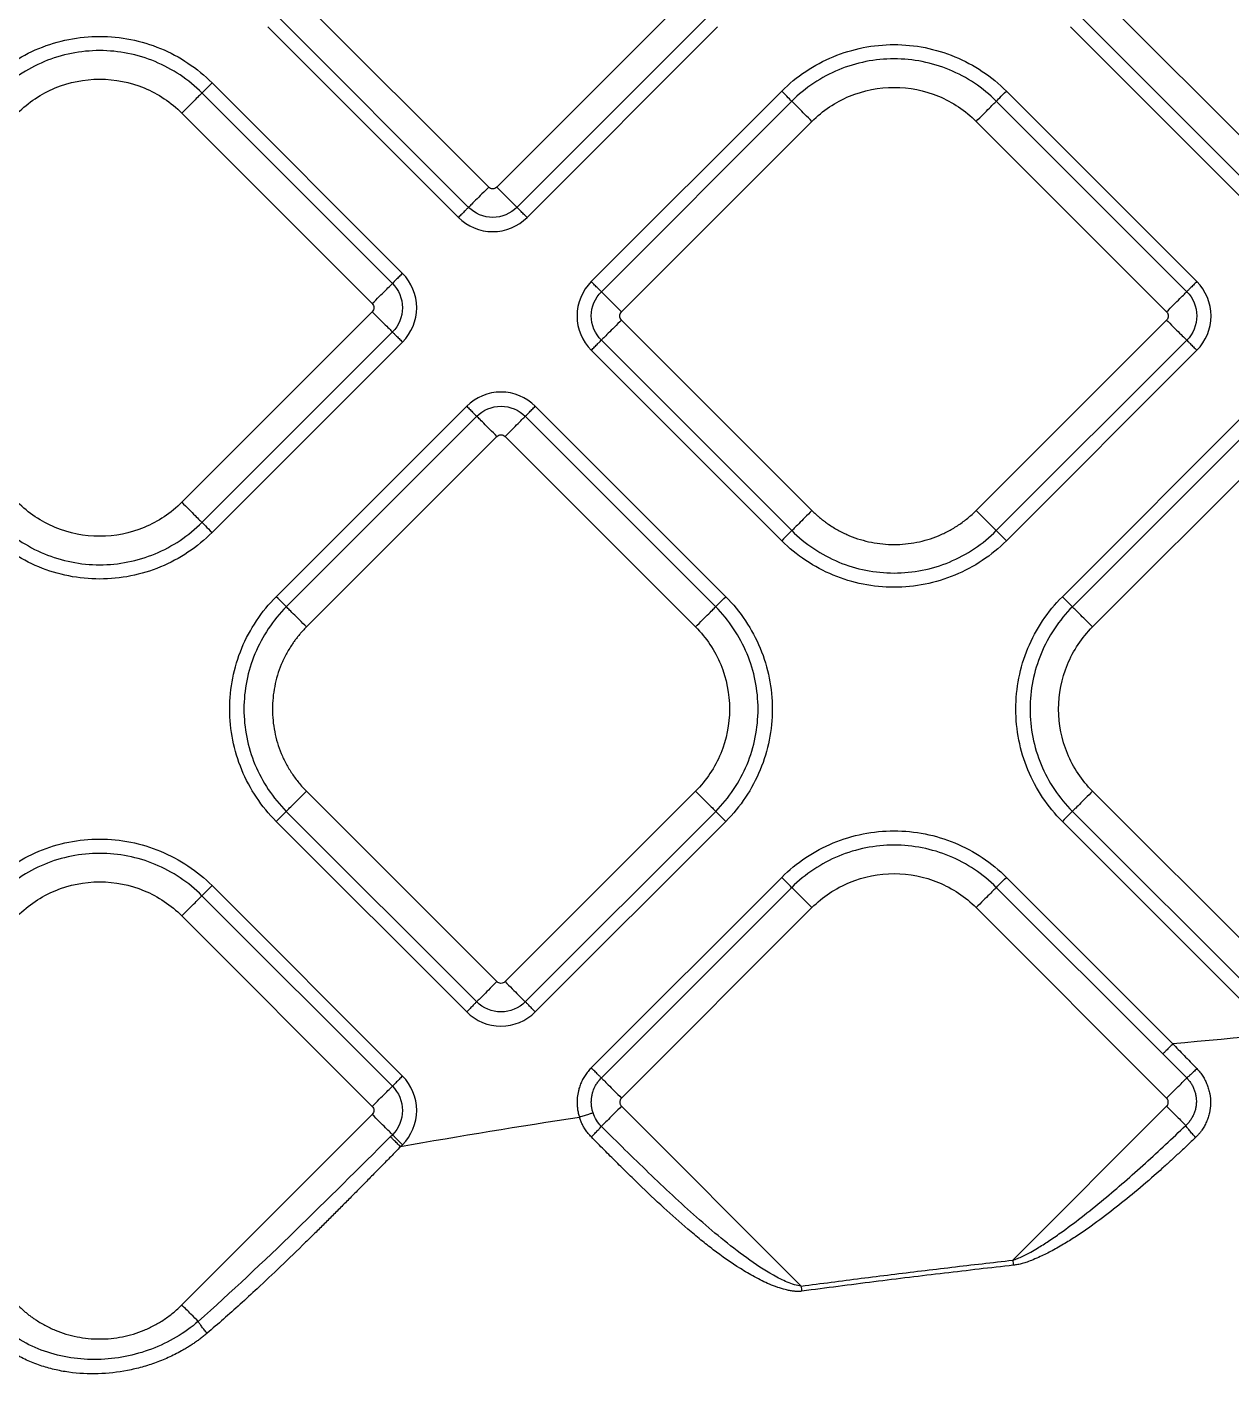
# Model space of a CAD drawing. Extents: x 525 to 613, y 487 to 635.
# Drawn here: x 571.481 to 575.647, y 536.046 to 540.705 of the extents above; entities that cross this region are included whole.
import ezdxf

# ---------------------------------------------------------------- set-up
doc = ezdxf.new("R2010")
doc.units = 0
doc.header["$MEASUREMENT"] = 0
doc.layers.add('1', color=4, linetype='Continuous')
doc.layers.add('STD TEST', color=3, linetype='Continuous')

# ---------------------------------------------------------------- blocks, each defined once
blk = doc.blocks.new('2023 VANGUARD')
at = {"layer": '1', "color": 3, "linetype": 'Continuous', "lineweight": 25}
for p, q in [((4.1187, -52.5402), (3.4599, -51.8813)), ((4.8058, -51.8813), (4.147, -52.5402)), ((6.8952, -52.5401), (6.2364, -51.8813)), ((3.3901, -51.9511), (4.049, -52.6099)), ((4.2167, -52.6099), (4.8755, -51.9511)), ((6.1667, -51.951), (6.8255, -52.6099)), ((3.3553, -51.9859), (4.0141, -52.6448)), ((4.2516, -52.6448), (4.9104, -51.9859)), ((6.1318, -51.9859), (6.7906, -52.6447)), ((3.8206, -52.8383), (3.1618, -52.1794)), ((3.7857, -52.8731), (3.1269, -52.2143)), ((5.1324, -52.2079), (4.4736, -52.8668)), ((6.5686, -52.8668), (5.9097, -52.2079)), ((5.1673, -52.2428), (4.5085, -52.9016)), ((6.5337, -52.9016), (5.8749, -52.2428)), ((3.0572, -52.284), (3.716, -52.9429)), ((4.5782, -52.9714), (5.237, -52.3125)), ((5.8051, -52.3125), (6.464, -52.9714)), ((3.716, -52.9711), (3.0572, -53.63)), ((5.237, -53.6585), (4.5782, -52.9996)), ((6.464, -52.9996), (5.8051, -53.6585)), ((3.1269, -53.6997), (3.7857, -53.0409)), ((4.5085, -53.0694), (5.1673, -53.7282)), ((5.8749, -53.7282), (6.5337, -53.0694)), ((3.1618, -53.7346), (3.8206, -53.0757)), ((4.4736, -53.1042), (5.1324, -53.7631)), ((5.9097, -53.7631), (6.5686, -53.1042)), ((4.0426, -53.2978), (3.3838, -53.9566)), ((4.9389, -53.9566), (4.2801, -53.2978)), ((6.7621, -53.2978), (6.1033, -53.9566)), ((4.0775, -53.3326), (3.4187, -53.9914)), ((4.904, -53.9914), (4.2452, -53.3326)), ((6.797, -53.3326), (6.1381, -53.9915)), ((3.4884, -54.0612), (4.1472, -53.4023)), ((4.1755, -53.4023), (4.8343, -54.0612)), ((6.2079, -54.0612), (6.8667, -53.4024)), ((4.1472, -55.2881), (3.4884, -54.6293)), ((4.8343, -54.6293), (4.1755, -55.2881)), ((6.8667, -55.2882), (6.2079, -54.6293)), ((3.4187, -54.699), (4.0775, -55.3579)), ((4.2452, -55.3579), (4.904, -54.699)), ((6.1381, -54.6991), (6.797, -55.3579)), ((3.3838, -54.7339), (4.0426, -55.3927)), ((4.2801, -55.3927), (4.9389, -54.7339)), ((6.1033, -54.7339), (6.7621, -55.3928)), ((5.1325, -54.9274), (4.4736, -55.5863)), ((6.4857, -55.5033), (5.9098, -54.9274)), ((3.8206, -55.6148), (3.1617, -54.9559)), ((5.1673, -54.9623), (4.5085, -55.6211)), ((6.4508, -55.5382), (5.8749, -54.9623)), ((3.7857, -55.6496), (3.1269, -54.9908)), ((3.0571, -55.0605), (3.716, -55.7194)), ((4.5782, -55.6909), (5.237, -55.032)), ((6.464, -55.6909), (5.8052, -55.032)), ((5.2003, -56.3412), (4.5782, -55.7191)), ((5.9316, -56.2515), (6.464, -55.7191)), ((3.716, -55.7476), (3.0571, -56.4065)), ((3.7789, -55.8242), (3.7857, -55.8174)), ((3.8137, -55.8591), (3.8206, -55.8522))]:
    blk.add_line(p, q, dxfattribs=at)
for points, knots in [([(2.3845, -52.1794), (2.4353, -52.1286), (2.4963, -52.0878), (2.6292, -52.0328), (2.7012, -52.0185), (2.8451, -52.0185), (2.917, -52.0328), (3.0499, -52.0878), (3.1109, -52.1286), (3.1618, -52.1794)], [0, 0, 0, 0, 0.25, 0.25, 0.5, 0.5, 0.75, 0.75, 1, 1, 1, 1]), ([(3.1269, -52.2143), (3.0806, -52.168), (3.0251, -52.1309), (2.9041, -52.0808), (2.8386, -52.0678), (2.7076, -52.0678), (2.6421, -52.0808), (2.5211, -52.1309), (2.4656, -52.168), (2.4193, -52.2143)], [0, 0, 0, 0, 0.25, 0.25, 0.5, 0.5, 0.75, 0.75, 1, 1, 1, 1]), ([(5.1324, -52.2079), (5.1833, -52.1571), (5.2443, -52.1163), (5.3772, -52.0613), (5.4491, -52.047), (5.593, -52.047), (5.6649, -52.0613), (5.7979, -52.1163), (5.8589, -52.1571), (5.9097, -52.2079)], [0, 0, 0, 0, 0.25, 0.25, 0.5, 0.5, 0.75, 0.75, 1, 1, 1, 1]), ([(5.8749, -52.2428), (5.8286, -52.1965), (5.7731, -52.1594), (5.652, -52.1093), (5.5866, -52.0963), (5.4556, -52.0963), (5.3901, -52.1093), (5.2691, -52.1594), (5.2136, -52.1965), (5.1673, -52.2428)], [0, 0, 0, 0, 0.25, 0.25, 0.5, 0.5, 0.75, 0.75, 1, 1, 1, 1]), ([(2.489, -52.284), (2.5262, -52.2468), (2.5708, -52.2171), (2.668, -52.1768), (2.7205, -52.1664), (2.8257, -52.1664), (2.8783, -52.1768), (2.9754, -52.2171), (3.02, -52.2468), (3.0572, -52.284)], [0, 0, 0, 0, 0.25, 0.25, 0.5, 0.5, 0.75, 0.75, 1, 1, 1, 1]), ([(3.1618, -52.1794), (3.1535, -52.1877), (3.1453, -52.1959), (3.1326, -52.2086), (3.1283, -52.2129), (3.1269, -52.2143)], [0, 0, 0, 0, 0.5, 0.5, 1, 1, 1, 1]), ([(3.1269, -52.2143), (3.1255, -52.2157), (3.1227, -52.2185), (3.1145, -52.2267), (3.1091, -52.2321), (3.0965, -52.2447), (3.0892, -52.252), (3.0737, -52.2675), (3.0654, -52.2758), (3.0572, -52.284)], [0, 0, 0, 0, 0.25, 0.25, 0.5, 0.5, 0.75, 0.75, 1, 1, 1, 1]), ([(5.1673, -52.2428), (5.1659, -52.2414), (5.1616, -52.2371), (5.1489, -52.2245), (5.1407, -52.2162), (5.1324, -52.2079)], [0, 0, 0, 0, 0.5, 0.5, 1, 1, 1, 1]), ([(5.237, -52.3125), (5.2742, -52.2753), (5.3188, -52.2456), (5.4159, -52.2053), (5.4685, -52.1949), (5.5737, -52.1949), (5.6262, -52.2053), (5.7234, -52.2456), (5.768, -52.2753), (5.8051, -52.3125)], [0, 0, 0, 0, 0.25, 0.25, 0.5, 0.5, 0.75, 0.75, 1, 1, 1, 1]), ([(5.8749, -52.2428), (5.8762, -52.2414), (5.8806, -52.2371), (5.8932, -52.2245), (5.9015, -52.2162), (5.9097, -52.2079)], [0, 0, 0, 0, 0.5, 0.5, 1, 1, 1, 1]), ([(5.237, -52.3125), (5.2287, -52.3043), (5.2205, -52.296), (5.2049, -52.2805), (5.1977, -52.2732), (5.1851, -52.2606), (5.1797, -52.2552), (5.1715, -52.247), (5.1687, -52.2442), (5.1673, -52.2428)], [0, 0, 0, 0, 0.25, 0.25, 0.5, 0.5, 0.75, 0.75, 1, 1, 1, 1]), ([(5.8051, -52.3125), (5.8134, -52.3043), (5.8217, -52.296), (5.8372, -52.2805), (5.8445, -52.2732), (5.8571, -52.2606), (5.8625, -52.2552), (5.8707, -52.247), (5.8735, -52.2442), (5.8749, -52.2428)], [0, 0, 0, 0, 0.25, 0.25, 0.5, 0.5, 0.75, 0.75, 1, 1, 1, 1]), ([(4.1187, -52.5402), (4.1113, -52.5476), (4.1034, -52.5555), (4.0878, -52.571), (4.0802, -52.5786), (4.067, -52.5919), (4.0613, -52.5976), (4.053, -52.6059), (4.0503, -52.6086), (4.049, -52.6099)], [0, 0, 0, 0, 0.25, 0.25, 0.5, 0.5, 0.75, 0.75, 1, 1, 1, 1]), ([(4.147, -52.5402), (4.1433, -52.5439), (4.1381, -52.546), (4.1276, -52.546), (4.1224, -52.5439), (4.1187, -52.5402)], [0, 0, 0, 0, 0.5, 0.5, 1, 1, 1, 1]), ([(4.147, -52.5402), (4.1552, -52.5484), (4.1635, -52.5567), (4.179, -52.5722), (4.1863, -52.5795), (4.1989, -52.5921), (4.2043, -52.5975), (4.2125, -52.6057), (4.2153, -52.6085), (4.2167, -52.6099)], [0, 0, 0, 0, 0.25, 0.25, 0.5, 0.5, 0.75, 0.75, 1, 1, 1, 1]), ([(4.049, -52.6099), (4.0483, -52.6105), (4.047, -52.6118), (4.043, -52.6159), (4.0402, -52.6186), (4.0336, -52.6252), (4.0298, -52.629), (4.022, -52.6369), (4.0179, -52.6409), (4.0141, -52.6448)], [0, 0, 0, 0, 0.25, 0.25, 0.5, 0.5, 0.75, 0.75, 1, 1, 1, 1]), ([(4.0141, -52.6448), (4.0455, -52.6761), (4.0884, -52.6939), (4.1771, -52.6939), (4.2205, -52.6759), (4.2516, -52.6448)], [0, 0, 0, 0, 0.5, 0.5, 1, 1, 1, 1]), ([(4.2167, -52.6099), (4.1947, -52.6319), (4.1641, -52.6446), (4.1015, -52.6446), (4.0711, -52.632), (4.049, -52.6099)], [0, 0, 0, 0, 0.5, 0.5, 1, 1, 1, 1]), ([(4.2516, -52.6448), (4.2478, -52.6409), (4.2437, -52.6369), (4.2358, -52.629), (4.232, -52.6252), (4.2254, -52.6186), (4.2227, -52.6159), (4.2186, -52.6118), (4.2173, -52.6105), (4.2167, -52.6099)], [0, 0, 0, 0, 0.25, 0.25, 0.5, 0.5, 0.75, 0.75, 1, 1, 1, 1]), ([(3.716, -52.9429), (3.7243, -52.9346), (3.7325, -52.9263), (3.7481, -52.9108), (3.7553, -52.9035), (3.768, -52.8909), (3.7733, -52.8855), (3.7815, -52.8773), (3.7844, -52.8745), (3.7857, -52.8731)], [0, 0, 0, 0, 0.25, 0.25, 0.5, 0.5, 0.75, 0.75, 1, 1, 1, 1]), ([(3.8206, -52.8383), (3.8168, -52.8421), (3.8127, -52.8461), (3.8049, -52.854), (3.8011, -52.8578), (3.7945, -52.8644), (3.7917, -52.8672), (3.7877, -52.8712), (3.7864, -52.8725), (3.7857, -52.8731)], [0, 0, 0, 0, 0.25, 0.25, 0.5, 0.5, 0.75, 0.75, 1, 1, 1, 1]), ([(3.7857, -52.8731), (3.8077, -52.8951), (3.8205, -52.9257), (3.8205, -52.9884), (3.8079, -53.0187), (3.7857, -53.0409)], [0, 0, 0, 0, 0.5, 0.5, 1, 1, 1, 1]), ([(3.8206, -53.0757), (3.852, -53.0444), (3.8698, -53.0014), (3.8698, -52.9127), (3.8517, -52.8694), (3.8206, -52.8383)], [0, 0, 0, 0, 0.5, 0.5, 1, 1, 1, 1]), ([(4.4736, -52.8668), (4.4422, -52.8981), (4.4244, -52.9411), (4.4244, -53.0298), (4.4425, -53.0731), (4.4736, -53.1042)], [0, 0, 0, 0, 0.5, 0.5, 1, 1, 1, 1]), ([(4.5085, -52.9016), (4.5078, -52.901), (4.5065, -52.8997), (4.5025, -52.8957), (4.4997, -52.8929), (4.4931, -52.8863), (4.4893, -52.8825), (4.4814, -52.8746), (4.4774, -52.8706), (4.4736, -52.8668)], [0, 0, 0, 0, 0.25, 0.25, 0.5, 0.5, 0.75, 0.75, 1, 1, 1, 1]), ([(6.5686, -52.8668), (6.5648, -52.8706), (6.5607, -52.8746), (6.5528, -52.8825), (6.549, -52.8863), (6.5424, -52.8929), (6.5397, -52.8957), (6.5356, -52.8997), (6.5343, -52.901), (6.5337, -52.9016)], [0, 0, 0, 0, 0.25, 0.25, 0.5, 0.5, 0.75, 0.75, 1, 1, 1, 1]), ([(6.5686, -53.1042), (6.5999, -53.0729), (6.6177, -53.0299), (6.6178, -52.9412), (6.5997, -52.8979), (6.5686, -52.8668)], [0, 0, 0, 0, 0.5, 0.5, 1, 1, 1, 1]), ([(4.5085, -53.0694), (4.4865, -53.0474), (4.4737, -53.0168), (4.4737, -52.9541), (4.4863, -52.9238), (4.5085, -52.9016)], [0, 0, 0, 0, 0.5, 0.5, 1, 1, 1, 1]), ([(4.5782, -52.9714), (4.5708, -52.964), (4.5629, -52.9561), (4.5473, -52.9405), (4.5397, -52.9329), (4.5264, -52.9196), (4.5208, -52.914), (4.5125, -52.9056), (4.5098, -52.9029), (4.5085, -52.9016)], [0, 0, 0, 0, 0.25, 0.25, 0.5, 0.5, 0.75, 0.75, 1, 1, 1, 1]), ([(6.464, -52.9714), (6.4722, -52.9631), (6.4805, -52.9548), (6.496, -52.9393), (6.5033, -52.932), (6.5159, -52.9194), (6.5213, -52.914), (6.5295, -52.9058), (6.5323, -52.903), (6.5337, -52.9016)], [0, 0, 0, 0, 0.25, 0.25, 0.5, 0.5, 0.75, 0.75, 1, 1, 1, 1]), ([(6.5337, -52.9016), (6.5557, -52.9236), (6.5684, -52.9542), (6.5684, -53.0169), (6.5559, -53.0472), (6.5337, -53.0694)], [0, 0, 0, 0, 0.5, 0.5, 1, 1, 1, 1]), ([(3.716, -52.9429), (3.7197, -52.9466), (3.7219, -52.9518), (3.7219, -52.9622), (3.7197, -52.9674), (3.716, -52.9711)], [0, 0, 0, 0, 0.5, 0.5, 1, 1, 1, 1]), ([(3.716, -52.9711), (3.7234, -52.9785), (3.7313, -52.9864), (3.7469, -53.002), (3.7545, -53.0096), (3.7678, -53.0229), (3.7734, -53.0285), (3.7817, -53.0369), (3.7844, -53.0396), (3.7857, -53.0409)], [0, 0, 0, 0, 0.25, 0.25, 0.5, 0.5, 0.75, 0.75, 1, 1, 1, 1]), ([(4.5782, -52.9996), (4.5745, -52.9959), (4.5723, -52.9907), (4.5723, -52.9803), (4.5745, -52.9751), (4.5782, -52.9714)], [0, 0, 0, 0, 0.5, 0.5, 1, 1, 1, 1]), ([(6.464, -52.9714), (6.4677, -52.9751), (6.4698, -52.9803), (6.4698, -52.9907), (6.4677, -52.9959), (6.464, -52.9996)], [0, 0, 0, 0, 0.5, 0.5, 1, 1, 1, 1]), ([(4.5782, -52.9996), (4.5699, -53.0079), (4.5616, -53.0162), (4.5461, -53.0317), (4.5388, -53.039), (4.5262, -53.0516), (4.5208, -53.057), (4.5127, -53.0652), (4.5098, -53.068), (4.5085, -53.0694)], [0, 0, 0, 0, 0.25, 0.25, 0.5, 0.5, 0.75, 0.75, 1, 1, 1, 1]), ([(6.464, -52.9996), (6.4714, -53.007), (6.4793, -53.015), (6.4948, -53.0305), (6.5024, -53.0381), (6.5157, -53.0514), (6.5214, -53.057), (6.5297, -53.0654), (6.5324, -53.0681), (6.5337, -53.0694)], [0, 0, 0, 0, 0.25, 0.25, 0.5, 0.5, 0.75, 0.75, 1, 1, 1, 1]), ([(3.7857, -53.0409), (3.7864, -53.0415), (3.7877, -53.0428), (3.7917, -53.0468), (3.7945, -53.0496), (3.8011, -53.0562), (3.8049, -53.06), (3.8127, -53.0679), (3.8168, -53.0719), (3.8206, -53.0757)], [0, 0, 0, 0, 0.25, 0.25, 0.5, 0.5, 0.75, 0.75, 1, 1, 1, 1]), ([(4.4736, -53.1042), (4.4774, -53.1004), (4.4814, -53.0964), (4.4893, -53.0885), (4.4931, -53.0847), (4.4997, -53.0781), (4.5025, -53.0754), (4.5065, -53.0713), (4.5078, -53.07), (4.5085, -53.0694)], [0, 0, 0, 0, 0.25, 0.25, 0.5, 0.5, 0.75, 0.75, 1, 1, 1, 1]), ([(6.5337, -53.0694), (6.5343, -53.07), (6.5356, -53.0713), (6.5397, -53.0754), (6.5424, -53.0781), (6.549, -53.0847), (6.5528, -53.0885), (6.5607, -53.0964), (6.5648, -53.1004), (6.5686, -53.1042)], [0, 0, 0, 0, 0.25, 0.25, 0.5, 0.5, 0.75, 0.75, 1, 1, 1, 1]), ([(4.2801, -53.2978), (4.2487, -53.2664), (4.2057, -53.2486), (4.1171, -53.2486), (4.0737, -53.2666), (4.0426, -53.2978)], [0, 0, 0, 0, 0.5, 0.5, 1, 1, 1, 1]), ([(4.0426, -53.2978), (4.0464, -53.3016), (4.0505, -53.3056), (4.0583, -53.3135), (4.0622, -53.3173), (4.0687, -53.3239), (4.0715, -53.3266), (4.0756, -53.3307), (4.0769, -53.332), (4.0775, -53.3326)], [0, 0, 0, 0, 0.25, 0.25, 0.5, 0.5, 0.75, 0.75, 1, 1, 1, 1]), ([(4.0775, -53.3326), (4.0995, -53.3106), (4.1301, -53.2979), (4.1927, -53.2979), (4.2231, -53.3105), (4.2452, -53.3326)], [0, 0, 0, 0, 0.5, 0.5, 1, 1, 1, 1]), ([(4.2452, -53.3326), (4.2458, -53.332), (4.2471, -53.3307), (4.2512, -53.3266), (4.254, -53.3239), (4.2605, -53.3173), (4.2644, -53.3135), (4.2722, -53.3056), (4.2763, -53.3016), (4.2801, -53.2978)], [0, 0, 0, 0, 0.25, 0.25, 0.5, 0.5, 0.75, 0.75, 1, 1, 1, 1]), ([(4.1472, -53.4023), (4.1389, -53.3941), (4.1307, -53.3858), (4.1151, -53.3703), (4.1079, -53.363), (4.0952, -53.3504), (4.0899, -53.345), (4.0817, -53.3368), (4.0789, -53.334), (4.0775, -53.3326)], [0, 0, 0, 0, 0.25, 0.25, 0.5, 0.5, 0.75, 0.75, 1, 1, 1, 1]), ([(4.1755, -53.4023), (4.1829, -53.3949), (4.1908, -53.387), (4.2063, -53.3715), (4.2139, -53.3639), (4.2272, -53.3506), (4.2329, -53.3449), (4.2412, -53.3366), (4.2439, -53.3339), (4.2452, -53.3326)], [0, 0, 0, 0, 0.25, 0.25, 0.5, 0.5, 0.75, 0.75, 1, 1, 1, 1]), ([(4.1472, -53.4023), (4.1509, -53.3986), (4.1561, -53.3965), (4.1666, -53.3965), (4.1718, -53.3986), (4.1755, -53.4023)], [0, 0, 0, 0, 0.5, 0.5, 1, 1, 1, 1]), ([(3.0572, -53.63), (3.02, -53.6672), (2.9754, -53.6969), (2.8783, -53.7372), (2.8257, -53.7476), (2.7205, -53.7476), (2.668, -53.7372), (2.5708, -53.6969), (2.5262, -53.6672), (2.489, -53.63)], [0, 0, 0, 0, 0.25, 0.25, 0.5, 0.5, 0.75, 0.75, 1, 1, 1, 1]), ([(3.0572, -53.63), (3.0654, -53.6382), (3.0737, -53.6465), (3.0892, -53.662), (3.0965, -53.6693), (3.1091, -53.6819), (3.1145, -53.6873), (3.1227, -53.6955), (3.1255, -53.6983), (3.1269, -53.6997)], [0, 0, 0, 0, 0.25, 0.25, 0.5, 0.5, 0.75, 0.75, 1, 1, 1, 1]), ([(5.237, -53.6585), (5.2287, -53.6668), (5.2205, -53.675), (5.2049, -53.6905), (5.1977, -53.6978), (5.1851, -53.7104), (5.1797, -53.7158), (5.1715, -53.724), (5.1687, -53.7268), (5.1673, -53.7282)], [0, 0, 0, 0, 0.25, 0.25, 0.5, 0.5, 0.75, 0.75, 1, 1, 1, 1]), ([(5.237, -53.6585), (5.2401, -53.6616), (5.2464, -53.6677), (5.2562, -53.6765), (5.2662, -53.685), (5.2765, -53.6932), (5.287, -53.701), (5.305, -53.7135), (5.3314, -53.7293), (5.3671, -53.7462), (5.4043, -53.7595), (5.4553, -53.7722), (5.5211, -53.7787), (5.5868, -53.7722), (5.6379, -53.7595), (5.6751, -53.7462), (5.7108, -53.7293), (5.739, -53.7124), (5.7605, -53.6972), (5.776, -53.6851), (5.791, -53.6722), (5.8004, -53.6631), (5.8051, -53.6585)], [0, 0, 0, 0, 0.020878, 0.041713, 0.062527, 0.083344, 0.104185, 0.125072, 0.187569, 0.2501, 0.312596, 0.375127, 0.500003, 0.62488, 0.687376, 0.749907, 0.812404, 0.874935, 0.906232, 0.937459, 0.968689, 1, 1, 1, 1]), ([(5.8749, -53.7282), (5.8735, -53.7268), (5.8707, -53.724), (5.8625, -53.7158), (5.8571, -53.7104), (5.8445, -53.6978), (5.8372, -53.6905), (5.8217, -53.675), (5.8134, -53.6668), (5.8051, -53.6585)], [0, 0, 0, 0, 0.25, 0.25, 0.5, 0.5, 0.75, 0.75, 1, 1, 1, 1]), ([(2.4193, -53.6997), (2.4656, -53.746), (2.5211, -53.7831), (2.6421, -53.8332), (2.7076, -53.8462), (2.8386, -53.8462), (2.9041, -53.8332), (3.0251, -53.7831), (3.0806, -53.746), (3.1269, -53.6997)], [0, 0, 0, 0, 0.25, 0.25, 0.5, 0.5, 0.75, 0.75, 1, 1, 1, 1]), ([(3.1269, -53.6997), (3.1283, -53.7011), (3.1326, -53.7054), (3.1453, -53.718), (3.1535, -53.7263), (3.1618, -53.7346)], [0, 0, 0, 0, 0.5, 0.5, 1, 1, 1, 1]), ([(3.1618, -53.7346), (3.1109, -53.7854), (3.0499, -53.8262), (2.917, -53.8812), (2.8451, -53.8955), (2.7012, -53.8955), (2.6292, -53.8812), (2.4963, -53.8262), (2.4353, -53.7854), (2.3845, -53.7346)], [0, 0, 0, 0, 0.25, 0.25, 0.5, 0.5, 0.75, 0.75, 1, 1, 1, 1]), ([(5.1673, -53.7282), (5.1659, -53.7296), (5.1616, -53.7339), (5.1489, -53.7466), (5.1407, -53.7548), (5.1324, -53.7631)], [0, 0, 0, 0, 0.5, 0.5, 1, 1, 1, 1]), ([(5.9097, -53.7631), (5.8589, -53.8139), (5.7979, -53.8547), (5.6649, -53.9097), (5.593, -53.924), (5.4491, -53.924), (5.3772, -53.9097), (5.2443, -53.8547), (5.1833, -53.8139), (5.1324, -53.7631)], [0, 0, 0, 0, 0.25, 0.25, 0.5, 0.5, 0.75, 0.75, 1, 1, 1, 1]), ([(5.1673, -53.7282), (5.2136, -53.7745), (5.2691, -53.8116), (5.3901, -53.8617), (5.4556, -53.8747), (5.5866, -53.8747), (5.652, -53.8617), (5.7731, -53.8116), (5.8286, -53.7745), (5.8749, -53.7282)], [0, 0, 0, 0, 0.25, 0.25, 0.5, 0.5, 0.75, 0.75, 1, 1, 1, 1]), ([(5.9097, -53.7631), (5.9015, -53.7548), (5.8932, -53.7466), (5.8806, -53.7339), (5.8762, -53.7296), (5.8749, -53.7282)], [0, 0, 0, 0, 0.5, 0.5, 1, 1, 1, 1]), ([(3.3838, -54.7339), (3.3329, -54.683), (3.2922, -54.622), (3.2371, -54.4891), (3.2228, -54.4172), (3.2228, -54.2733), (3.2371, -54.2014), (3.2922, -54.0684), (3.3329, -54.0075), (3.3838, -53.9566)], [0, 0, 0, 0, 0.25, 0.25, 0.5, 0.5, 0.75, 0.75, 1, 1, 1, 1]), ([(3.4187, -53.9914), (3.3723, -54.0378), (3.3353, -54.0933), (3.2851, -54.2143), (3.2721, -54.2797), (3.2721, -54.4107), (3.2851, -54.4762), (3.3353, -54.5972), (3.3723, -54.6527), (3.4187, -54.699)], [0, 0, 0, 0, 0.25, 0.25, 0.5, 0.5, 0.75, 0.75, 1, 1, 1, 1]), ([(3.4187, -53.9914), (3.4173, -53.9901), (3.4129, -53.9857), (3.4003, -53.9731), (3.3921, -53.9649), (3.3838, -53.9566)], [0, 0, 0, 0, 0.5, 0.5, 1, 1, 1, 1]), ([(3.4884, -54.0612), (3.4801, -54.0529), (3.4718, -54.0446), (3.4563, -54.0291), (3.449, -54.0218), (3.4364, -54.0092), (3.431, -54.0038), (3.4229, -53.9956), (3.42, -53.9928), (3.4187, -53.9914)], [0, 0, 0, 0, 0.25, 0.25, 0.5, 0.5, 0.75, 0.75, 1, 1, 1, 1]), ([(4.8343, -54.0612), (4.8426, -54.0529), (4.8509, -54.0446), (4.8664, -54.0291), (4.8737, -54.0218), (4.8863, -54.0092), (4.8917, -54.0038), (4.8998, -53.9956), (4.9027, -53.9928), (4.904, -53.9914)], [0, 0, 0, 0, 0.25, 0.25, 0.5, 0.5, 0.75, 0.75, 1, 1, 1, 1]), ([(4.904, -53.9914), (4.9054, -53.9901), (4.9098, -53.9857), (4.9224, -53.9731), (4.9306, -53.9649), (4.9389, -53.9566)], [0, 0, 0, 0, 0.5, 0.5, 1, 1, 1, 1]), ([(4.904, -54.699), (4.9504, -54.6527), (4.9874, -54.5972), (5.0376, -54.4762), (5.0506, -54.4107), (5.0506, -54.2797), (5.0376, -54.2143), (4.9874, -54.0933), (4.9504, -54.0378), (4.904, -53.9914)], [0, 0, 0, 0, 0.25, 0.25, 0.5, 0.5, 0.75, 0.75, 1, 1, 1, 1]), ([(4.9389, -53.9566), (4.9898, -54.0075), (5.0305, -54.0684), (5.0856, -54.2014), (5.0999, -54.2733), (5.0999, -54.4172), (5.0856, -54.4891), (5.0305, -54.622), (4.9898, -54.683), (4.9389, -54.7339)], [0, 0, 0, 0, 0.25, 0.25, 0.5, 0.5, 0.75, 0.75, 1, 1, 1, 1]), ([(6.1033, -54.7339), (6.0524, -54.683), (6.0117, -54.6221), (5.9566, -54.4891), (5.9423, -54.4172), (5.9423, -54.2733), (5.9566, -54.2014), (6.0117, -54.0685), (6.0524, -54.0075), (6.1033, -53.9566)], [0, 0, 0, 0, 0.25, 0.25, 0.5, 0.5, 0.75, 0.75, 1, 1, 1, 1]), ([(6.1381, -53.9915), (6.0918, -54.0378), (6.0547, -54.0933), (6.0046, -54.2143), (5.9916, -54.2798), (5.9916, -54.4108), (6.0046, -54.4762), (6.0547, -54.5972), (6.0918, -54.6527), (6.1381, -54.6991)], [0, 0, 0, 0, 0.25, 0.25, 0.5, 0.5, 0.75, 0.75, 1, 1, 1, 1]), ([(6.1381, -53.9915), (6.1368, -53.9901), (6.1324, -53.9858), (6.1198, -53.9731), (6.1115, -53.9649), (6.1033, -53.9566)], [0, 0, 0, 0, 0.5, 0.5, 1, 1, 1, 1]), ([(6.2079, -54.0612), (6.1996, -54.0529), (6.1913, -54.0447), (6.1758, -54.0291), (6.1685, -54.0219), (6.1559, -54.0092), (6.1505, -54.0039), (6.1423, -53.9957), (6.1395, -53.9929), (6.1381, -53.9915)], [0, 0, 0, 0, 0.25, 0.25, 0.5, 0.5, 0.75, 0.75, 1, 1, 1, 1]), ([(3.4884, -54.0612), (3.4853, -54.0643), (3.4792, -54.0706), (3.4703, -54.0803), (3.4618, -54.0903), (3.4537, -54.1006), (3.4458, -54.1112), (3.4334, -54.1292), (3.4176, -54.1556), (3.4007, -54.1912), (3.3874, -54.2284), (3.3746, -54.2795), (3.3681, -54.3452), (3.3746, -54.411), (3.3874, -54.462), (3.4007, -54.4992), (3.4176, -54.5349), (3.4345, -54.5631), (3.4496, -54.5847), (3.4618, -54.6002), (3.4746, -54.6152), (3.4838, -54.6246), (3.4884, -54.6293)], [0, 0, 0, 0, 0.020878, 0.041713, 0.062527, 0.083344, 0.104185, 0.125072, 0.187569, 0.2501, 0.312596, 0.375127, 0.500003, 0.62488, 0.687376, 0.749907, 0.812404, 0.874935, 0.906232, 0.937459, 0.968689, 1, 1, 1, 1]), ([(4.8343, -54.0612), (4.8715, -54.0984), (4.9013, -54.1429), (4.9415, -54.2401), (4.952, -54.2926), (4.952, -54.3978), (4.9415, -54.4504), (4.9013, -54.5476), (4.8715, -54.5921), (4.8343, -54.6293)], [0, 0, 0, 0, 0.25, 0.25, 0.5, 0.5, 0.75, 0.75, 1, 1, 1, 1]), ([(6.2079, -54.6293), (6.1707, -54.5921), (6.1409, -54.5476), (6.1007, -54.4504), (6.0902, -54.3979), (6.0902, -54.2927), (6.1007, -54.2401), (6.1409, -54.1429), (6.1707, -54.0984), (6.2079, -54.0612)], [0, 0, 0, 0, 0.25, 0.25, 0.5, 0.5, 0.75, 0.75, 1, 1, 1, 1]), ([(3.4187, -54.699), (3.42, -54.6976), (3.4229, -54.6948), (3.431, -54.6866), (3.4364, -54.6813), (3.449, -54.6686), (3.4563, -54.6614), (3.4718, -54.6458), (3.4801, -54.6376), (3.4884, -54.6293)], [0, 0, 0, 0, 0.25, 0.25, 0.5, 0.5, 0.75, 0.75, 1, 1, 1, 1]), ([(4.8343, -54.6293), (4.8426, -54.6376), (4.8509, -54.6458), (4.8664, -54.6614), (4.8737, -54.6686), (4.8863, -54.6813), (4.8917, -54.6866), (4.8998, -54.6948), (4.9027, -54.6976), (4.904, -54.699)], [0, 0, 0, 0, 0.25, 0.25, 0.5, 0.5, 0.75, 0.75, 1, 1, 1, 1]), ([(6.2079, -54.6293), (6.1996, -54.6376), (6.1913, -54.6459), (6.1758, -54.6614), (6.1685, -54.6687), (6.1559, -54.6813), (6.1505, -54.6867), (6.1423, -54.6949), (6.1395, -54.6977), (6.1381, -54.6991)], [0, 0, 0, 0, 0.25, 0.25, 0.5, 0.5, 0.75, 0.75, 1, 1, 1, 1]), ([(3.3838, -54.7339), (3.3921, -54.7256), (3.4003, -54.7174), (3.4129, -54.7047), (3.4173, -54.7004), (3.4187, -54.699)], [0, 0, 0, 0, 0.5, 0.5, 1, 1, 1, 1]), ([(4.904, -54.699), (4.9054, -54.7004), (4.9098, -54.7047), (4.9224, -54.7174), (4.9306, -54.7256), (4.9389, -54.7339)], [0, 0, 0, 0, 0.5, 0.5, 1, 1, 1, 1]), ([(6.1381, -54.6991), (6.1368, -54.7004), (6.1324, -54.7048), (6.1198, -54.7174), (6.1115, -54.7256), (6.1033, -54.7339)], [0, 0, 0, 0, 0.5, 0.5, 1, 1, 1, 1]), ([(2.3844, -54.9559), (2.4353, -54.9051), (2.4963, -54.8643), (2.6292, -54.8093), (2.7011, -54.795), (2.845, -54.795), (2.9169, -54.8093), (3.0499, -54.8643), (3.1109, -54.9051), (3.1617, -54.9559)], [0, 0, 0, 0, 0.25, 0.25, 0.5, 0.5, 0.75, 0.75, 1, 1, 1, 1]), ([(5.1325, -54.9274), (5.1833, -54.8766), (5.2443, -54.8358), (5.3772, -54.7808), (5.4492, -54.7665), (5.5931, -54.7665), (5.665, -54.7808), (5.7979, -54.8358), (5.8589, -54.8766), (5.9098, -54.9274)], [0, 0, 0, 0, 0.25, 0.25, 0.5, 0.5, 0.75, 0.75, 1, 1, 1, 1]), ([(5.8749, -54.9623), (5.8286, -54.916), (5.7731, -54.8789), (5.6521, -54.8288), (5.5866, -54.8158), (5.4556, -54.8158), (5.3901, -54.8288), (5.2691, -54.8789), (5.2136, -54.916), (5.1673, -54.9623)], [0, 0, 0, 0, 0.25, 0.25, 0.5, 0.5, 0.75, 0.75, 1, 1, 1, 1]), ([(3.1269, -54.9908), (3.0806, -54.9445), (3.0251, -54.9074), (2.904, -54.8573), (2.8386, -54.8443), (2.7076, -54.8443), (2.6421, -54.8573), (2.5211, -54.9074), (2.4656, -54.9445), (2.4193, -54.9908)], [0, 0, 0, 0, 0.25, 0.25, 0.5, 0.5, 0.75, 0.75, 1, 1, 1, 1]), ([(5.1673, -54.9623), (5.1659, -54.9609), (5.1616, -54.9566), (5.149, -54.9439), (5.1407, -54.9357), (5.1325, -54.9274)], [0, 0, 0, 0, 0.5, 0.5, 1, 1, 1, 1]), ([(5.237, -55.032), (5.2742, -54.9948), (5.3188, -54.9651), (5.416, -54.9248), (5.4685, -54.9144), (5.5737, -54.9144), (5.6263, -54.9248), (5.7234, -54.9651), (5.768, -54.9948), (5.8052, -55.032)], [0, 0, 0, 0, 0.25, 0.25, 0.5, 0.5, 0.75, 0.75, 1, 1, 1, 1]), ([(5.8749, -54.9623), (5.8763, -54.9609), (5.8806, -54.9566), (5.8933, -54.9439), (5.9015, -54.9357), (5.9098, -54.9274)], [0, 0, 0, 0, 0.5, 0.5, 1, 1, 1, 1]), ([(2.489, -55.0605), (2.5262, -55.0233), (2.5708, -54.9936), (2.6679, -54.9533), (2.7205, -54.9429), (2.8257, -54.9429), (2.8782, -54.9533), (2.9754, -54.9936), (3.02, -55.0233), (3.0571, -55.0605)], [0, 0, 0, 0, 0.25, 0.25, 0.5, 0.5, 0.75, 0.75, 1, 1, 1, 1]), ([(3.1269, -54.9908), (3.1282, -54.9894), (3.1326, -54.9851), (3.1452, -54.9725), (3.1535, -54.9642), (3.1617, -54.9559)], [0, 0, 0, 0, 0.5, 0.5, 1, 1, 1, 1]), ([(5.237, -55.032), (5.2288, -55.0238), (5.2205, -55.0155), (5.205, -55), (5.1977, -54.9927), (5.1851, -54.9801), (5.1797, -54.9747), (5.1715, -54.9665), (5.1687, -54.9637), (5.1673, -54.9623)], [0, 0, 0, 0, 0.25, 0.25, 0.5, 0.5, 0.75, 0.75, 1, 1, 1, 1]), ([(5.8749, -54.9623), (5.8735, -54.9637), (5.8707, -54.9665), (5.8625, -54.9747), (5.8571, -54.9801), (5.8445, -54.9927), (5.8372, -55), (5.8217, -55.0155), (5.8134, -55.0238), (5.8052, -55.032)], [0, 0, 0, 0, 0.25, 0.25, 0.5, 0.5, 0.75, 0.75, 1, 1, 1, 1]), ([(3.0571, -55.0605), (3.0654, -55.0523), (3.0737, -55.044), (3.0892, -55.0285), (3.0965, -55.0212), (3.1091, -55.0086), (3.1145, -55.0032), (3.1227, -54.995), (3.1255, -54.9922), (3.1269, -54.9908)], [0, 0, 0, 0, 0.25, 0.25, 0.5, 0.5, 0.75, 0.75, 1, 1, 1, 1]), ([(4.1472, -55.2881), (4.1398, -55.2955), (4.1319, -55.3034), (4.1164, -55.319), (4.1088, -55.3266), (4.0955, -55.3399), (4.0898, -55.3455), (4.0815, -55.3539), (4.0788, -55.3566), (4.0775, -55.3579)], [0, 0, 0, 0, 0.25, 0.25, 0.5, 0.5, 0.75, 0.75, 1, 1, 1, 1]), ([(4.1755, -55.2881), (4.1718, -55.2919), (4.1666, -55.294), (4.1561, -55.294), (4.1509, -55.2919), (4.1472, -55.2881)], [0, 0, 0, 0, 0.5, 0.5, 1, 1, 1, 1]), ([(4.1755, -55.2881), (4.1838, -55.2964), (4.192, -55.3047), (4.2076, -55.3202), (4.2148, -55.3275), (4.2274, -55.3401), (4.2328, -55.3455), (4.241, -55.3537), (4.2438, -55.3565), (4.2452, -55.3579)], [0, 0, 0, 0, 0.25, 0.25, 0.5, 0.5, 0.75, 0.75, 1, 1, 1, 1]), ([(4.0775, -55.3579), (4.0769, -55.3585), (4.0756, -55.3598), (4.0715, -55.3638), (4.0687, -55.3666), (4.0622, -55.3732), (4.0583, -55.377), (4.0505, -55.3849), (4.0464, -55.3889), (4.0426, -55.3927)], [0, 0, 0, 0, 0.25, 0.25, 0.5, 0.5, 0.75, 0.75, 1, 1, 1, 1]), ([(4.0426, -55.3927), (4.074, -55.4241), (4.1169, -55.4419), (4.2056, -55.4419), (4.249, -55.4238), (4.2801, -55.3927)], [0, 0, 0, 0, 0.5, 0.5, 1, 1, 1, 1]), ([(4.2452, -55.3579), (4.2232, -55.3798), (4.1926, -55.3926), (4.13, -55.3926), (4.0996, -55.38), (4.0775, -55.3579)], [0, 0, 0, 0, 0.5, 0.5, 1, 1, 1, 1]), ([(4.2801, -55.3927), (4.2763, -55.3889), (4.2722, -55.3849), (4.2644, -55.377), (4.2605, -55.3732), (4.254, -55.3666), (4.2512, -55.3638), (4.2471, -55.3598), (4.2458, -55.3585), (4.2452, -55.3579)], [0, 0, 0, 0, 0.25, 0.25, 0.5, 0.5, 0.75, 0.75, 1, 1, 1, 1]), ([(6.4857, -55.5033), (6.4818, -55.5071), (6.4778, -55.5112), (6.4699, -55.519), (6.4661, -55.5229), (6.4595, -55.5294), (6.4568, -55.5322), (6.4527, -55.5363), (6.4514, -55.5376), (6.4508, -55.5382)], [0, 0, 0, 0, 0.25, 0.25, 0.5, 0.5, 0.75, 0.75, 1, 1, 1, 1]), ([(6.5336, -55.6213), (6.5244, -55.6121), (6.5061, -55.5936), (6.4785, -55.5659), (6.46, -55.5474), (6.4508, -55.5382)], [0, 0, 0, 0, 0.332505, 0.665831, 1, 1, 1, 1]), ([(6.4857, -55.5033), (6.4919, -55.5097), (6.5048, -55.523), (6.5249, -55.5437), (6.5463, -55.5658), (6.561, -55.581), (6.5685, -55.5889)], [0, 0, 0, 0, 0.225266, 0.466951, 0.725158, 1, 1, 1, 1]), ([(4.4736, -55.5863), (4.4717, -55.5883), (4.4678, -55.5923), (4.4623, -55.5987), (4.4571, -55.6053), (4.4523, -55.6122), (4.4479, -55.6194), (4.4438, -55.6267), (4.44, -55.6342), (4.4367, -55.6419), (4.4337, -55.6498), (4.4311, -55.6578), (4.4277, -55.6707), (4.4247, -55.6888), (4.4242, -55.7094), (4.4257, -55.7274), (4.4284, -55.7427), (4.4314, -55.7525), (4.4328, -55.7574)], [0, 0, 0, 0, 0.045484, 0.090903, 0.136277, 0.181624, 0.226958, 0.272296, 0.317653, 0.363044, 0.408487, 0.454001, 0.499605, 0.624504, 0.749411, 0.833211, 0.916775, 1, 1, 1, 1]), ([(4.5085, -55.6211), (4.5079, -55.6205), (4.5066, -55.6192), (4.5025, -55.6152), (4.4997, -55.6124), (4.4932, -55.6058), (4.4893, -55.602), (4.4815, -55.5941), (4.4774, -55.5901), (4.4736, -55.5863)], [0, 0, 0, 0, 0.25, 0.25, 0.5, 0.5, 0.75, 0.75, 1, 1, 1, 1]), ([(3.8206, -55.6148), (3.8168, -55.6186), (3.8127, -55.6226), (3.8048, -55.6305), (3.801, -55.6343), (3.7944, -55.6409), (3.7917, -55.6437), (3.7876, -55.6477), (3.7863, -55.649), (3.7857, -55.6496)], [0, 0, 0, 0, 0.25, 0.25, 0.5, 0.5, 0.75, 0.75, 1, 1, 1, 1]), ([(3.8206, -55.8522), (3.8519, -55.8209), (3.8697, -55.7779), (3.8698, -55.6892), (3.8517, -55.6459), (3.8206, -55.6148)], [0, 0, 0, 0, 0.5, 0.5, 1, 1, 1, 1]), ([(4.4797, -55.742), (4.479, -55.74), (4.4778, -55.7358), (4.4763, -55.7295), (4.4751, -55.7231), (4.4743, -55.7166), (4.4738, -55.71), (4.4737, -55.7035), (4.474, -55.6969), (4.4746, -55.6904), (4.4756, -55.6839), (4.4772, -55.6761), (4.4808, -55.6636), (4.4871, -55.6495), (4.4953, -55.6365), (4.5021, -55.6278), (4.5065, -55.6232), (4.5085, -55.6211)], [0, 0, 0, 0, 0.0496723, 0.0994697, 0.1493773, 0.1993761, 0.2494445, 0.2995603, 0.349702, 0.3998508, 0.4499923, 0.5001179, 0.581916, 0.7496622, 0.8516836, 0.9351241, 1, 1, 1, 1]), ([(4.5085, -55.6211), (4.5099, -55.6225), (4.5127, -55.6253), (4.5209, -55.6335), (4.5262, -55.6389), (4.5389, -55.6515), (4.5461, -55.6588), (4.5617, -55.6743), (4.5699, -55.6826), (4.5782, -55.6909)], [0, 0, 0, 0, 0.25, 0.25, 0.5, 0.5, 0.75, 0.75, 1, 1, 1, 1]), ([(6.464, -55.6909), (6.4722, -55.6827), (6.4804, -55.6745), (6.4958, -55.6591), (6.503, -55.6519), (6.5156, -55.6393), (6.5209, -55.6339), (6.5292, -55.6257), (6.5321, -55.6228), (6.5336, -55.6213)], [0, 0, 0, 0, 0.25, 0.25, 0.5, 0.5, 0.75, 0.75, 1, 1, 1, 1]), ([(6.5336, -55.6213), (6.5351, -55.6229), (6.5381, -55.6261), (6.5423, -55.6312), (6.5463, -55.6365), (6.5499, -55.642), (6.5532, -55.6477), (6.5561, -55.6536), (6.5587, -55.6596), (6.5617, -55.6678), (6.5646, -55.6784), (6.5664, -55.6899), (6.5671, -55.7029), (6.5663, -55.716), (6.5636, -55.7302), (6.5596, -55.7426), (6.5543, -55.7546), (6.5475, -55.7658), (6.5397, -55.7763), (6.5335, -55.7824), (6.5304, -55.7855)], [0, 0, 0, 0, 0.036056, 0.071968, 0.107781, 0.143538, 0.179285, 0.215066, 0.250926, 0.286897, 0.358184, 0.42946, 0.477275, 0.571482, 0.642946, 0.714352, 0.785593, 0.85717, 0.928793, 1, 1, 1, 1]), ([(6.5685, -55.5889), (6.5648, -55.5925), (6.5609, -55.5964), (6.5531, -55.6038), (6.5494, -55.6073), (6.5428, -55.6134), (6.54, -55.616), (6.5358, -55.6196), (6.5344, -55.6208), (6.5336, -55.6213)], [0, 0, 0, 0, 0.25, 0.25, 0.5, 0.5, 0.75, 0.75, 1, 1, 1, 1]), ([(6.5685, -55.5889), (6.5704, -55.5909), (6.5742, -55.5949), (6.5795, -55.6013), (6.5845, -55.608), (6.5907, -55.6173), (6.5975, -55.6294), (6.6043, -55.6445), (6.6096, -55.6603), (6.6146, -55.6817), (6.617, -55.7092), (6.6137, -55.7366), (6.608, -55.7577), (6.6021, -55.7731), (6.5948, -55.7879), (6.587, -55.8004), (6.5794, -55.8107), (6.5722, -55.8192), (6.567, -55.8243), (6.5644, -55.8269)], [0, 0, 0, 0, 0.031248, 0.06256, 0.094019, 0.125706, 0.188226, 0.251015, 0.313597, 0.376001, 0.500411, 0.62471, 0.68701, 0.749424, 0.812049, 0.874438, 0.916524, 0.958315, 1, 1, 1, 1]), ([(3.716, -55.7194), (3.7242, -55.7111), (3.7325, -55.7028), (3.748, -55.6873), (3.7553, -55.68), (3.7679, -55.6674), (3.7733, -55.662), (3.7815, -55.6538), (3.7843, -55.651), (3.7857, -55.6496)], [0, 0, 0, 0, 0.25, 0.25, 0.5, 0.5, 0.75, 0.75, 1, 1, 1, 1]), ([(3.7857, -55.6496), (3.8077, -55.6716), (3.8204, -55.7022), (3.8204, -55.7649), (3.8079, -55.7952), (3.7857, -55.8174)], [0, 0, 0, 0, 0.5, 0.5, 1, 1, 1, 1]), ([(3.716, -55.7194), (3.7197, -55.7231), (3.7218, -55.7283), (3.7218, -55.7387), (3.7197, -55.7439), (3.716, -55.7476)], [0, 0, 0, 0, 0.5, 0.5, 1, 1, 1, 1]), ([(4.5782, -55.7191), (4.57, -55.7274), (4.5618, -55.7356), (4.5463, -55.751), (4.5391, -55.7582), (4.5265, -55.7708), (4.5211, -55.7762), (4.5129, -55.7844), (4.51, -55.7873), (4.5086, -55.7888)], [0, 0, 0, 0, 0.25, 0.25, 0.5, 0.5, 0.75, 0.75, 1, 1, 1, 1]), ([(4.5782, -55.6909), (4.5776, -55.6915), (4.5764, -55.6928), (4.575, -55.695), (4.5736, -55.6977), (4.5726, -55.7011), (4.5722, -55.705), (4.5726, -55.7089), (4.5738, -55.7127), (4.5756, -55.7162), (4.5773, -55.7182), (4.5782, -55.7191)], [0, 0, 0, 0, 0.083478, 0.166388, 0.250171, 0.374789, 0.500105, 0.62472, 0.750039, 0.874841, 1, 1, 1, 1]), ([(6.464, -55.7191), (6.4646, -55.7185), (6.4658, -55.7172), (6.4672, -55.715), (6.4686, -55.7123), (6.4696, -55.7089), (6.47, -55.705), (6.4696, -55.7011), (6.4685, -55.6973), (6.4666, -55.6938), (6.4649, -55.6918), (6.464, -55.6909)], [0, 0, 0, 0, 0.083478, 0.166388, 0.250171, 0.374789, 0.500105, 0.62472, 0.750039, 0.874841, 1, 1, 1, 1]), ([(6.464, -55.7191), (6.4704, -55.7255), (6.4772, -55.7323), (6.4907, -55.7458), (6.4974, -55.7525), (6.5097, -55.7648), (6.5152, -55.7704), (6.5244, -55.7795), (6.5279, -55.7831), (6.5304, -55.7855)], [0, 0, 0, 0, 0.25, 0.25, 0.5, 0.5, 0.75, 0.75, 1, 1, 1, 1]), ([(3.7857, -55.8174), (3.7843, -55.816), (3.7815, -55.8132), (3.7733, -55.805), (3.7679, -55.7996), (3.7553, -55.787), (3.748, -55.7797), (3.7325, -55.7642), (3.7242, -55.7559), (3.716, -55.7476)], [0, 0, 0, 0, 0.25, 0.25, 0.5, 0.5, 0.75, 0.75, 1, 1, 1, 1]), ([(4.4797, -55.742), (4.4788, -55.7423), (4.4771, -55.7429), (4.4716, -55.7447), (4.4679, -55.7459), (4.4591, -55.7488), (4.454, -55.7505), (4.4434, -55.754), (4.438, -55.7558), (4.4328, -55.7574)], [0, 0, 0, 0, 0.25, 0.25, 0.5, 0.5, 0.75, 0.75, 1, 1, 1, 1]), ([(4.4741, -55.8254), (4.4722, -55.8234), (4.4685, -55.8196), (4.4633, -55.8135), (4.4584, -55.8072), (4.4538, -55.8006), (4.4485, -55.7924), (4.4429, -55.7822), (4.4373, -55.7701), (4.4343, -55.7617), (4.4328, -55.7574)], [0, 0, 0, 0, 0.100148, 0.200012, 0.299805, 0.399738, 0.500022, 0.666624, 0.83296, 1, 1, 1, 1]), ([(3.7857, -55.8174), (3.7863, -55.818), (3.7876, -55.8193), (3.7917, -55.8234), (3.7944, -55.8261), (3.801, -55.8327), (3.8048, -55.8365), (3.8127, -55.8444), (3.8168, -55.8484), (3.8206, -55.8522)], [0, 0, 0, 0, 0.25, 0.25, 0.5, 0.5, 0.75, 0.75, 1, 1, 1, 1]), ([(4.4741, -55.8254), (4.4779, -55.8215), (4.4819, -55.8174), (4.4898, -55.8093), (4.4936, -55.8053), (4.5002, -55.7984), (4.5029, -55.7954), (4.5068, -55.791), (4.508, -55.7895), (4.5086, -55.7888)], [0, 0, 0, 0, 0.25, 0.25, 0.5, 0.5, 0.75, 0.75, 1, 1, 1, 1]), ([(5.2003, -56.3412), (5.1844, -56.3401), (5.1681, -56.3345), (5.1354, -56.3207), (5.1194, -56.3125), (5.0722, -56.2859), (5.0415, -56.2653), (4.9512, -56.2001), (4.8941, -56.1524), (4.7819, -56.0532), (4.7269, -56.0016), (4.6174, -55.8963), (4.5629, -55.8426), (4.5086, -55.7888)], [0, 0, 0, 0, 0.0625, 0.0625, 0.125, 0.125, 0.25, 0.25, 0.5, 0.5, 0.75, 0.75, 1, 1, 1, 1]), ([(5.9316, -56.2515), (5.9344, -56.2506), (5.9401, -56.2488), (5.9487, -56.2456), (5.9575, -56.2419), (5.9666, -56.2378), (5.9789, -56.2317), (5.996, -56.2224), (6.0225, -56.2068), (6.057, -56.185), (6.1076, -56.15), (6.1719, -56.1019), (6.2453, -56.0425), (6.3192, -55.9795), (6.3901, -55.9163), (6.4609, -55.8513), (6.5071, -55.8075), (6.5304, -55.7855)], [0, 0, 0, 0, 0.011418, 0.023374, 0.035882, 0.048959, 0.062616, 0.089835, 0.125226, 0.183667, 0.250177, 0.367428, 0.500071, 0.622071, 0.749986, 0.874065, 1, 1, 1, 1]), ([(6.5644, -55.8269), (6.5608, -55.8232), (6.557, -55.8191), (6.5496, -55.8108), (6.546, -55.8066), (6.5397, -55.7988), (6.5369, -55.7953), (6.5327, -55.7895), (6.5313, -55.7872), (6.5304, -55.7855)], [0, 0, 0, 0, 0.25, 0.25, 0.5, 0.5, 0.75, 0.75, 1, 1, 1, 1]), ([(3.7789, -55.8242), (3.6698, -55.9333), (3.5602, -56.0422), (3.3396, -56.2565), (3.2285, -56.362), (3.1139, -56.4632)], [0, 0, 0, 0, 0.5, 0.5, 1, 1, 1, 1]), ([(3.8137, -55.8591), (3.8025, -55.8705), (3.7802, -55.8934), (3.7468, -55.9275), (3.7135, -55.9613), (3.6804, -55.9949), (3.6475, -56.0282), (3.6148, -56.0611), (3.5822, -56.0937), (3.5498, -56.126), (3.5175, -56.158), (3.4674, -56.2072), (3.4011, -56.2716), (3.3256, -56.3431), (3.2596, -56.4036), (3.202, -56.455), (3.1636, -56.4879), (3.1448, -56.5041)], [0, 0, 0, 0, 0.051559, 0.102785, 0.153674, 0.204222, 0.254425, 0.304281, 0.353786, 0.402937, 0.451731, 0.500166, 0.629615, 0.750001, 0.836152, 0.919482, 1, 1, 1, 1]), ([(3.8137, -55.859), (3.8099, -55.8552), (3.8059, -55.8512), (3.798, -55.8433), (3.7942, -55.8395), (3.7876, -55.8329), (3.7849, -55.8302), (3.7808, -55.8261), (3.7795, -55.8248), (3.7789, -55.8242)], [0, 0, 0, 0, 0.25, 0.25, 0.5, 0.5, 0.75, 0.75, 1, 1, 1, 1]), ([(5.2026, -56.3587), (5.2008, -56.3589), (5.197, -56.3593), (5.1913, -56.3596), (5.1854, -56.3596), (5.1794, -56.3594), (5.1708, -56.3586), (5.1592, -56.3567), (5.1408, -56.3526), (5.1174, -56.3454), (5.0908, -56.335), (5.0643, -56.3229), (5.0303, -56.3054), (4.9729, -56.2712), (4.9113, -56.2279), (4.8517, -56.1809), (4.7944, -56.133), (4.7225, -56.0691), (4.6541, -56.0044), (4.5996, -55.9513), (4.5597, -55.9117), (4.5176, -55.8695), (4.4888, -55.8403), (4.4741, -55.8254)], [0, 0, 0, 0, 0.00603, 0.012192, 0.018506, 0.024988, 0.031654, 0.046294, 0.06324, 0.09301, 0.12613, 0.156661, 0.188819, 0.251652, 0.376616, 0.436122, 0.501029, 0.621245, 0.750111, 0.8071, 0.867787, 0.93211, 1, 1, 1, 1]), ([(6.5644, -55.8269), (6.5543, -55.8365), (6.5344, -55.8553), (6.5049, -55.8829), (6.4762, -55.9093), (6.4483, -55.9345), (6.405, -55.9731), (6.3467, -56.0231), (6.2711, -56.0838), (6.2068, -56.1317), (6.1533, -56.1679), (6.1115, -56.1943), (6.0697, -56.2183), (6.0327, -56.2368), (6.0037, -56.2495), (5.983, -56.2575), (5.9652, -56.263), (5.9492, -56.2669), (5.9387, -56.2683), (5.9336, -56.269)], [0, 0, 0, 0, 0.053474, 0.105221, 0.155234, 0.203511, 0.250048, 0.378573, 0.499862, 0.624687, 0.688675, 0.74967, 0.81548, 0.874549, 0.908881, 0.937237, 0.959417, 0.980296, 1, 1, 1, 1]), ([(5.2003, -56.3412), (5.2347, -56.3367), (5.3037, -56.3275), (5.4073, -56.3142), (5.5114, -56.3011), (5.6159, -56.2883), (5.7208, -56.2758), (5.826, -56.2635), (5.8964, -56.2555), (5.9316, -56.2515)], [0, 0, 0, 0, 0.141342, 0.283186, 0.425535, 0.56839, 0.711752, 0.855621, 1, 1, 1, 1]), ([(5.9336, -56.269), (5.8941, -56.2735), (5.8146, -56.2825), (5.6948, -56.2966), (5.5736, -56.3112), (5.4511, -56.3264), (5.3273, -56.3422), (5.2443, -56.3532), (5.2026, -56.3587)], [0, 0, 0, 0, 0.161974, 0.325825, 0.491553, 0.659157, 0.82864, 1, 1, 1, 1]), ([(2.489, -56.4065), (2.4921, -56.4096), (2.4984, -56.4157), (2.5082, -56.4245), (2.5182, -56.433), (2.5285, -56.4412), (2.539, -56.449), (2.557, -56.4615), (2.5834, -56.4773), (2.6191, -56.4942), (2.6563, -56.5075), (2.7073, -56.5202), (2.7731, -56.5267), (2.8388, -56.5202), (2.8899, -56.5075), (2.9271, -56.4942), (2.9628, -56.4773), (2.991, -56.4604), (3.0125, -56.4452), (3.028, -56.4331), (3.043, -56.4202), (3.0524, -56.4111), (3.0571, -56.4065)], [0, 0, 0, 0, 0.020878, 0.041713, 0.062527, 0.083344, 0.104185, 0.125072, 0.187569, 0.2501, 0.312596, 0.375127, 0.500003, 0.62488, 0.687376, 0.749907, 0.812404, 0.874935, 0.906232, 0.937459, 0.968689, 1, 1, 1, 1]), ([(3.1139, -56.4632), (3.1073, -56.4567), (3.0987, -56.448), (3.0791, -56.4284), (3.0681, -56.4175), (3.0571, -56.4065)], [0, 0, 0, 0, 0.5, 0.5, 1, 1, 1, 1]), ([(3.1139, -56.4632), (3.0668, -56.5044), (3.0121, -56.5364), (2.9227, -56.57), (2.8922, -56.5786), (2.8301, -56.5907), (2.7982, -56.5942), (2.7349, -56.5957), (2.7036, -56.5937), (2.6421, -56.5843), (2.6116, -56.5768), (2.5231, -56.5456), (2.4699, -56.5143), (2.4236, -56.4719)], [0, 0, 0, 0, 0.25, 0.25, 0.375, 0.375, 0.5, 0.5, 0.625, 0.625, 0.75, 0.75, 1, 1, 1, 1]), ([(3.1448, -56.5041), (3.1419, -56.5008), (3.1388, -56.4971), (3.1327, -56.4897), (3.1296, -56.4858), (3.124, -56.4784), (3.1215, -56.4749), (3.1171, -56.4685), (3.1153, -56.4656), (3.1139, -56.4632)], [0, 0, 0, 0, 0.25, 0.25, 0.5, 0.5, 0.75, 0.75, 1, 1, 1, 1]), ([(3.1448, -56.5041), (3.1411, -56.5072), (3.1337, -56.5134), (3.1222, -56.5223), (3.1105, -56.5309), (3.0986, -56.5393), (3.0864, -56.5473), (3.0739, -56.5551), (3.0509, -56.5686), (3.0162, -56.5865), (2.9688, -56.606), (2.9197, -56.6218), (2.8531, -56.6374), (2.768, -56.6471), (2.6825, -56.6428), (2.6158, -56.6303), (2.5668, -56.6163), (2.5196, -56.5976), (2.4819, -56.5781), (2.4531, -56.5603), (2.4322, -56.5457), (2.412, -56.5302), (2.3993, -56.519), (2.3929, -56.5134)], [0, 0, 0, 0, 0.0177951, 0.0355969, 0.0534184, 0.0712728, 0.0891729, 0.107132, 0.1251629, 0.1870885, 0.2500792, 0.3127345, 0.3752713, 0.500113, 0.6245497, 0.68721, 0.749297, 0.8120927, 0.8744907, 0.9059512, 0.9373054, 0.9686297, 1, 1, 1, 1])]:
    blk.add_open_spline(points, degree=3, knots=knots, dxfattribs=at)
for points in [[(7.1539, -55.4449), (6.931, -55.4626), (6.7082, -55.482), (6.4857, -55.5033)], [(4.4328, -55.7574), (4.2261, -55.7893), (4.0196, -55.8231), (3.8137, -55.8591)], [(4.5086, -55.7888), (4.4954, -55.7757), (4.4854, -55.7595), (4.4797, -55.742)], [(5.9316, -56.2515), (5.9323, -56.2574), (5.933, -56.2635), (5.9336, -56.269)], [(5.2026, -56.3587), (5.2019, -56.3531), (5.2011, -56.3471), (5.2003, -56.3412)]]:
    blk.add_open_spline(points, degree=3, dxfattribs=at)
blk = doc.blocks.new('2026 Vanguard')
at = {"layer": 'STD TEST', "color": 1}
blk.add_blockref('2023 VANGUARD', (44.1613, 88.209), dxfattribs=at)

msp = doc.modelspace()

# ---------------------------------------------------------------- block references
at = {"layer": '1'}
msp.add_blockref('2026 Vanguard', (524.7985, 504.4821), dxfattribs=at)

doc.saveas('drawing.dxf')
